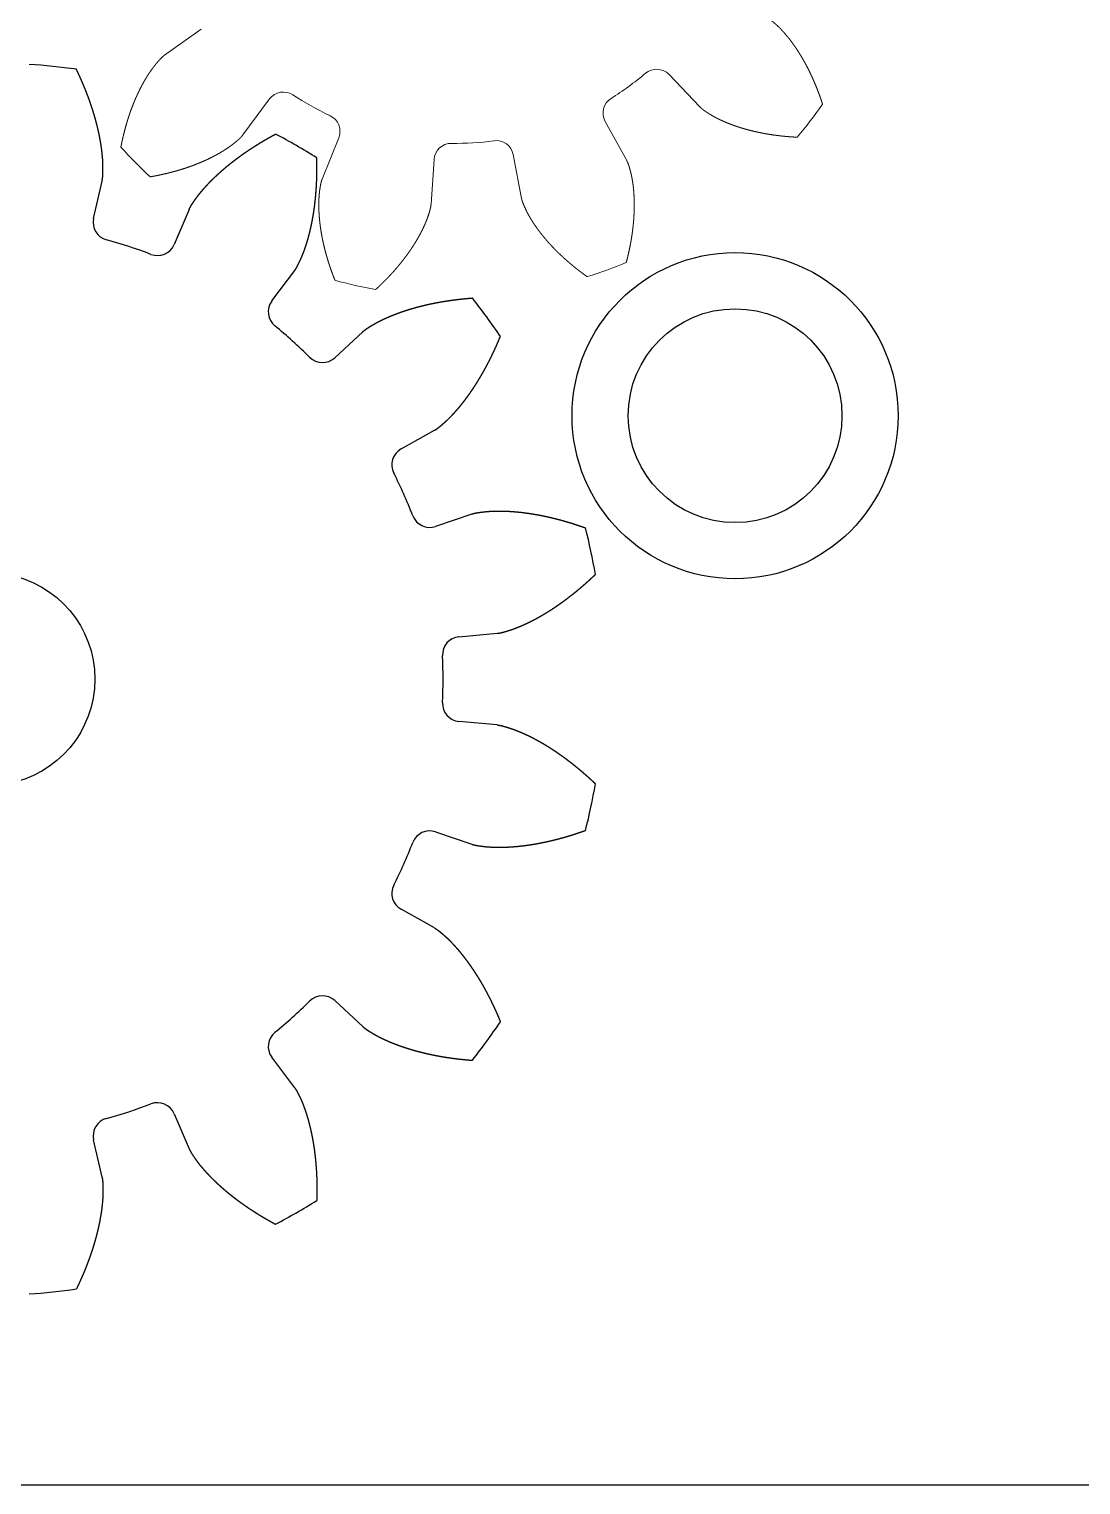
# Model space of a CAD drawing. Header units: inches. Extents: x 0 to 775, y -63 to 305.
# Drawn here: x 84.02 to 113.04, y 0 to 40.17 of the extents above; entities that cross this region are included whole.
import ezdxf

# ---------------------------------------------------------------- set-up
doc = ezdxf.new("R2010")
doc.units = ezdxf.units.IN
doc.header["$MEASUREMENT"] = 0

msp = doc.modelspace()

# ---------------------------------------------------------------- linework, layer by layer
at = {"color": 1, "lineweight": 0}
for p, q in [((88.765, 40.167), (87.757, 39.45)), ((101.678, 38.914), (102.531, 38.019)), ((89.916, 37.246), (90.653, 38.239)), ((100.51, 36.538), (99.914, 37.621)), ((92.562, 37.171), (92.102, 36.023)), ((95.109, 35.337), (95.193, 36.571)), ((97.376, 36.704), (97.609, 35.49))]:
    msp.add_line(p, q, dxfattribs=at)
at = {"color": 1}
for p, q in [((85.795, 34.944), (86.029, 35.974)), ((88.434, 35.192), (88.018, 34.222)), ((90.715, 32.665), (91.347, 33.51)), ((93.227, 31.818), (92.452, 31.101)), ((94.282, 28.582), (95.204, 29.097)), ((96.232, 26.787), (95.233, 26.446)), ((95.88, 23.4), (96.932, 23.496)), ((96.932, 20.967), (95.88, 21.063)), ((95.233, 18.017), (96.232, 17.677)), ((95.204, 15.367), (94.282, 15.882)), ((92.452, 13.363), (93.227, 12.645)), ((91.347, 10.953), (90.715, 11.799)), ((88.018, 10.242), (88.434, 9.271)), ((86.029, 8.489), (85.795, 9.519))]:
    msp.add_line(p, q, dxfattribs=at)
at = {"linetype": 'Continuous'}
msp.add_lwpolyline([(0, 0), (610, 0), (610, 305), (0, 305)], close=True, dxfattribs=at)
at = {"color": 1}
msp.add_lwpolyline([(83.393, 25.126, -0.842075), (83.393, 19.337)], format="xyb", close=True, dxfattribs=at)
for radius in [4.5, 2.95]:
    msp.add_circle((103.5, 29.5), radius, dxfattribs=at)
for centre, radius, start, end in [((82.893, 22.232), 17, 81.7877, 86.2123), ((82.893, 22.232), 17, 57.7877, 62.2123), ((86.283, 34.833), 0.5, 167.1897, 254.9466), ((82.893, 22.232), 12.549, 69.0534, 74.9466), ((87.558, 34.418), 0.5, 249.0534, 336.8103), ((91.115, 32.365), 0.5, 143.1897, 230.9466), ((82.893, 22.232), 17, 33.7877, 38.2123), ((82.893, 22.232), 12.549, 45.0534, 50.9466), ((92.112, 31.467), 0.5, 225.0534, 312.8103), ((94.526, 28.145), 0.5, 119.1897, 206.9466), ((82.893, 22.232), 12.549, 21.0534, 26.9466), ((95.071, 26.919), 0.5, 201.0534, 288.8103), ((82.893, 22.232), 17, 9.7877, 14.2123), ((95.925, 22.902), 0.5, 95.1897, 182.9466), ((82.893, 22.232), 12.549, 357.0534, 2.9466), ((95.925, 21.561), 0.5, 177.0534, 264.8103), ((82.893, 22.232), 17, 345.7877, 350.2123), ((82.893, 22.232), 12.549, 333.0534, 338.9466), ((95.071, 17.544), 0.5, 71.1897, 158.9466), ((94.526, 16.318), 0.5, 153.0534, 240.8103), ((82.893, 22.232), 12.549, 309.0534, 314.9466), ((92.112, 12.996), 0.5, 47.1897, 134.9466), ((91.115, 12.098), 0.5, 129.0534, 216.8103), ((82.893, 22.232), 17, 321.7877, 326.2123), ((82.893, 22.232), 12.549, 285.0534, 290.9466), ((87.558, 10.045), 0.5, 23.1897, 110.9466), ((86.283, 9.63), 0.5, 105.0534, 192.8103), ((82.893, 22.232), 17, 297.7877, 302.2123), ((82.893, 22.232), 17, 273.7877, 278.2123)]:
    msp.add_arc(centre, radius, start, end, dxfattribs=at)
at = {"color": 1, "lineweight": 0}
for centre, radius, start, end in [((101.334, 38.586), 0.475, 43.6073, 130.3833), ((95.764, 45.135), 8.122, 302.0766, 310.3833), ((91.035, 37.956), 0.475, 56.6221, 143.3981), ((95.764, 45.135), 8.122, 236.6221, 244.9287), ((100.33, 37.85), 0.475, 122.0766, 208.8526), ((92.121, 37.348), 0.475, 338.1527, 64.9287), ((95.764, 45.135), 12.35, 319.9247, 325.2625), ((95.667, 36.539), 0.475, 89.3494, 176.1254), ((95.764, 45.135), 8.122, 269.3494, 277.656), ((96.91, 36.615), 0.475, 10.88, 97.656), ((95.764, 45.135), 12.35, 221.7428, 227.0807), ((95.764, 45.135), 12.35, 287.1974, 292.5352), ((95.764, 45.135), 12.35, 254.4701, 259.808)]:
    msp.add_arc(centre, radius, start, end, dxfattribs=at)
for points in [[(104.405, 40.469), (104.411, 40.465), (104.424, 40.458), (104.444, 40.446), (104.469, 40.429), (104.499, 40.407), (104.528, 40.383), (104.557, 40.359), (104.586, 40.334), (104.614, 40.309), (104.643, 40.283), (104.671, 40.257), (104.699, 40.231), (104.726, 40.204), (104.753, 40.177), (104.78, 40.149), (104.806, 40.12), (104.832, 40.091), (104.858, 40.062), (104.884, 40.033), (104.909, 40.003), (104.935, 39.973), (104.96, 39.942), (104.984, 39.912), (105.009, 39.881), (105.033, 39.849), (105.057, 39.817), (105.08, 39.785), (105.104, 39.753), (105.127, 39.72), (105.15, 39.687), (105.173, 39.654), (105.195, 39.621), (105.218, 39.587), (105.24, 39.553), (105.262, 39.519), (105.283, 39.484), (105.304, 39.45), (105.326, 39.415), (105.347, 39.379), (105.367, 39.344), (105.388, 39.308), (105.408, 39.272), (105.428, 39.236), (105.448, 39.2), (105.467, 39.163), (105.487, 39.126), (105.506, 39.089), (105.525, 39.052), (105.544, 39.014), (105.562, 38.976), (105.58, 38.938), (105.598, 38.9), (105.616, 38.862), (105.634, 38.823), (105.651, 38.785), (105.668, 38.746), (105.685, 38.707), (105.702, 38.667), (105.718, 38.628), (105.735, 38.588), (105.751, 38.548), (105.767, 38.508), (105.782, 38.468), (105.798, 38.427), (105.813, 38.387), (105.828, 38.346), (105.843, 38.305), (105.857, 38.264), (105.872, 38.223), (105.886, 38.181), (105.897, 38.148), (105.905, 38.123), (105.91, 38.106), (105.913, 38.098)], [(87.757, 39.45), (87.751, 39.445), (87.739, 39.436), (87.721, 39.422), (87.699, 39.403), (87.672, 39.377), (87.645, 39.35), (87.62, 39.322), (87.594, 39.294), (87.569, 39.265), (87.544, 39.237), (87.519, 39.207), (87.494, 39.178), (87.47, 39.148), (87.447, 39.117), (87.424, 39.086), (87.401, 39.055), (87.379, 39.023), (87.357, 38.991), (87.335, 38.959), (87.313, 38.926), (87.292, 38.893), (87.271, 38.86), (87.25, 38.826), (87.23, 38.792), (87.209, 38.758), (87.19, 38.724), (87.17, 38.689), (87.151, 38.654), (87.132, 38.619), (87.113, 38.583), (87.094, 38.548), (87.076, 38.512), (87.058, 38.476), (87.04, 38.439), (87.023, 38.402), (87.006, 38.366), (86.989, 38.328), (86.972, 38.291), (86.955, 38.254), (86.939, 38.216), (86.923, 38.178), (86.907, 38.14), (86.892, 38.101), (86.877, 38.063), (86.862, 38.024), (86.847, 37.985), (86.833, 37.946), (86.818, 37.907), (86.804, 37.867), (86.791, 37.827), (86.777, 37.788), (86.764, 37.747), (86.751, 37.707), (86.738, 37.667), (86.726, 37.626), (86.713, 37.585), (86.701, 37.545), (86.689, 37.504), (86.678, 37.462), (86.667, 37.421), (86.655, 37.379), (86.645, 37.338), (86.634, 37.296), (86.624, 37.254), (86.614, 37.212), (86.604, 37.169), (86.594, 37.127), (86.585, 37.084), (86.575, 37.041), (86.566, 36.999), (86.56, 36.964), (86.554, 36.938), (86.551, 36.921), (86.549, 36.912)], [(102.531, 38.019), (102.536, 38.013), (102.547, 38.002), (102.563, 37.987), (102.586, 37.967), (102.615, 37.944), (102.646, 37.922), (102.677, 37.9), (102.709, 37.879), (102.74, 37.858), (102.772, 37.837), (102.805, 37.817), (102.837, 37.797), (102.871, 37.778), (102.904, 37.759), (102.938, 37.74), (102.973, 37.722), (103.007, 37.705), (103.042, 37.687), (103.077, 37.67), (103.113, 37.653), (103.148, 37.637), (103.184, 37.621), (103.22, 37.605), (103.257, 37.59), (103.293, 37.575), (103.33, 37.56), (103.368, 37.545), (103.405, 37.531), (103.442, 37.517), (103.48, 37.504), (103.518, 37.491), (103.556, 37.478), (103.595, 37.465), (103.633, 37.453), (103.672, 37.44), (103.711, 37.429), (103.75, 37.417), (103.79, 37.406), (103.829, 37.395), (103.869, 37.384), (103.909, 37.374), (103.949, 37.364), (103.989, 37.354), (104.029, 37.344), (104.07, 37.335), (104.11, 37.326), (104.151, 37.317), (104.192, 37.309), (104.233, 37.301), (104.274, 37.293), (104.316, 37.285), (104.357, 37.277), (104.399, 37.27), (104.441, 37.263), (104.483, 37.257), (104.525, 37.25), (104.567, 37.244), (104.609, 37.239), (104.652, 37.233), (104.694, 37.228), (104.737, 37.223), (104.78, 37.218), (104.823, 37.213), (104.866, 37.209), (104.909, 37.205), (104.952, 37.201), (104.996, 37.198), (105.039, 37.194), (105.083, 37.191), (105.127, 37.189), (105.162, 37.187), (105.188, 37.185), (105.206, 37.184), (105.214, 37.184)], [(89.916, 37.246), (89.911, 37.24), (89.902, 37.228), (89.888, 37.211), (89.868, 37.189), (89.841, 37.162), (89.814, 37.136), (89.785, 37.111), (89.757, 37.086), (89.728, 37.062), (89.698, 37.037), (89.669, 37.013), (89.639, 36.989), (89.608, 36.966), (89.577, 36.943), (89.546, 36.92), (89.514, 36.898), (89.482, 36.877), (89.449, 36.855), (89.416, 36.834), (89.383, 36.813), (89.35, 36.792), (89.316, 36.772), (89.282, 36.752), (89.248, 36.732), (89.213, 36.713), (89.178, 36.694), (89.143, 36.675), (89.108, 36.656), (89.072, 36.638), (89.037, 36.62), (89, 36.602), (88.964, 36.584), (88.928, 36.567), (88.891, 36.55), (88.854, 36.533), (88.817, 36.517), (88.779, 36.501), (88.741, 36.485), (88.704, 36.469), (88.666, 36.454), (88.627, 36.439), (88.589, 36.424), (88.55, 36.409), (88.511, 36.395), (88.472, 36.38), (88.433, 36.366), (88.393, 36.353), (88.354, 36.339), (88.314, 36.326), (88.274, 36.313), (88.234, 36.301), (88.194, 36.288), (88.153, 36.276), (88.112, 36.264), (88.072, 36.252), (88.031, 36.241), (87.989, 36.23), (87.948, 36.219), (87.907, 36.208), (87.865, 36.198), (87.823, 36.187), (87.781, 36.177), (87.739, 36.168), (87.697, 36.158), (87.655, 36.149), (87.612, 36.14), (87.57, 36.131), (87.527, 36.122), (87.484, 36.114), (87.441, 36.106), (87.406, 36.1), (87.38, 36.095), (87.363, 36.092), (87.354, 36.091)], [(100.51, 36.538), (100.514, 36.532), (100.521, 36.518), (100.531, 36.498), (100.543, 36.47), (100.556, 36.435), (100.568, 36.399), (100.579, 36.363), (100.59, 36.327), (100.6, 36.29), (100.61, 36.253), (100.62, 36.216), (100.629, 36.179), (100.638, 36.142), (100.646, 36.104), (100.653, 36.066), (100.66, 36.028), (100.666, 35.989), (100.672, 35.951), (100.678, 35.912), (100.683, 35.873), (100.688, 35.834), (100.693, 35.795), (100.697, 35.756), (100.701, 35.717), (100.704, 35.677), (100.707, 35.638), (100.709, 35.598), (100.712, 35.558), (100.713, 35.518), (100.715, 35.478), (100.716, 35.438), (100.717, 35.397), (100.718, 35.357), (100.718, 35.316), (100.718, 35.276), (100.717, 35.235), (100.716, 35.194), (100.715, 35.153), (100.714, 35.112), (100.712, 35.071), (100.71, 35.03), (100.707, 34.989), (100.705, 34.948), (100.702, 34.906), (100.698, 34.865), (100.695, 34.824), (100.691, 34.782), (100.687, 34.74), (100.682, 34.699), (100.677, 34.657), (100.672, 34.615), (100.667, 34.573), (100.661, 34.531), (100.655, 34.489), (100.648, 34.447), (100.642, 34.405), (100.635, 34.363), (100.628, 34.321), (100.62, 34.279), (100.612, 34.237), (100.604, 34.195), (100.596, 34.152), (100.587, 34.11), (100.579, 34.068), (100.569, 34.025), (100.56, 33.983), (100.55, 33.94), (100.54, 33.898), (100.53, 33.855), (100.519, 33.813), (100.511, 33.779), (100.504, 33.753), (100.5, 33.736), (100.497, 33.728)], [(92.102, 36.023), (92.099, 36.016), (92.094, 36.002), (92.087, 35.981), (92.078, 35.952), (92.069, 35.916), (92.062, 35.879), (92.055, 35.841), (92.049, 35.804), (92.043, 35.766), (92.038, 35.729), (92.032, 35.691), (92.028, 35.653), (92.024, 35.614), (92.021, 35.576), (92.018, 35.537), (92.016, 35.499), (92.014, 35.46), (92.013, 35.421), (92.012, 35.382), (92.011, 35.343), (92.011, 35.303), (92.012, 35.264), (92.012, 35.225), (92.013, 35.185), (92.015, 35.145), (92.017, 35.106), (92.019, 35.066), (92.022, 35.026), (92.025, 34.986), (92.028, 34.946), (92.032, 34.906), (92.036, 34.866), (92.04, 34.826), (92.045, 34.786), (92.05, 34.745), (92.056, 34.705), (92.061, 34.664), (92.068, 34.624), (92.074, 34.584), (92.081, 34.543), (92.088, 34.502), (92.095, 34.462), (92.103, 34.421), (92.111, 34.381), (92.119, 34.34), (92.128, 34.299), (92.137, 34.258), (92.146, 34.218), (92.156, 34.177), (92.166, 34.136), (92.176, 34.095), (92.187, 34.054), (92.197, 34.013), (92.209, 33.972), (92.22, 33.932), (92.232, 33.891), (92.244, 33.85), (92.256, 33.809), (92.268, 33.768), (92.281, 33.727), (92.294, 33.686), (92.308, 33.645), (92.322, 33.604), (92.336, 33.563), (92.35, 33.522), (92.364, 33.481), (92.379, 33.44), (92.394, 33.399), (92.41, 33.358), (92.425, 33.318), (92.438, 33.285), (92.448, 33.26), (92.454, 33.244), (92.458, 33.236)], [(97.609, 35.49), (97.611, 35.483), (97.614, 35.468), (97.619, 35.446), (97.628, 35.417), (97.64, 35.381), (97.654, 35.346), (97.668, 35.311), (97.684, 35.277), (97.699, 35.242), (97.715, 35.207), (97.731, 35.172), (97.747, 35.138), (97.765, 35.103), (97.783, 35.069), (97.802, 35.036), (97.821, 35.002), (97.84, 34.968), (97.86, 34.935), (97.881, 34.901), (97.901, 34.868), (97.922, 34.835), (97.944, 34.802), (97.966, 34.769), (97.988, 34.737), (98.011, 34.704), (98.034, 34.672), (98.057, 34.64), (98.081, 34.607), (98.105, 34.575), (98.13, 34.544), (98.154, 34.512), (98.18, 34.48), (98.205, 34.449), (98.231, 34.418), (98.257, 34.387), (98.283, 34.356), (98.31, 34.325), (98.337, 34.294), (98.364, 34.263), (98.392, 34.233), (98.42, 34.203), (98.448, 34.173), (98.476, 34.143), (98.505, 34.113), (98.534, 34.083), (98.564, 34.053), (98.593, 34.024), (98.623, 33.995), (98.653, 33.966), (98.684, 33.937), (98.714, 33.908), (98.745, 33.879), (98.776, 33.851), (98.808, 33.822), (98.84, 33.794), (98.871, 33.766), (98.904, 33.738), (98.936, 33.71), (98.969, 33.682), (99.002, 33.655), (99.035, 33.627), (99.068, 33.6), (99.102, 33.573), (99.136, 33.546), (99.17, 33.52), (99.205, 33.493), (99.239, 33.467), (99.274, 33.44), (99.309, 33.414), (99.344, 33.388), (99.373, 33.368), (99.394, 33.352), (99.409, 33.342), (99.416, 33.337)], [(95.109, 35.337), (95.109, 35.329), (95.107, 35.314), (95.105, 35.292), (95.1, 35.262), (95.092, 35.225), (95.082, 35.189), (95.072, 35.153), (95.062, 35.116), (95.051, 35.08), (95.039, 35.043), (95.027, 35.007), (95.015, 34.971), (95.002, 34.934), (94.988, 34.898), (94.974, 34.862), (94.959, 34.827), (94.944, 34.791), (94.928, 34.755), (94.912, 34.72), (94.895, 34.684), (94.878, 34.649), (94.861, 34.613), (94.843, 34.578), (94.825, 34.543), (94.807, 34.508), (94.788, 34.473), (94.768, 34.438), (94.749, 34.403), (94.728, 34.369), (94.708, 34.334), (94.687, 34.3), (94.666, 34.265), (94.645, 34.231), (94.623, 34.197), (94.601, 34.163), (94.579, 34.129), (94.556, 34.095), (94.533, 34.061), (94.509, 34.028), (94.486, 33.994), (94.462, 33.96), (94.437, 33.927), (94.413, 33.894), (94.388, 33.861), (94.363, 33.828), (94.337, 33.795), (94.312, 33.762), (94.285, 33.729), (94.259, 33.697), (94.232, 33.664), (94.206, 33.632), (94.178, 33.6), (94.151, 33.567), (94.123, 33.535), (94.095, 33.503), (94.067, 33.472), (94.038, 33.44), (94.009, 33.408), (93.98, 33.377), (93.951, 33.346), (93.921, 33.314), (93.891, 33.283), (93.861, 33.252), (93.831, 33.222), (93.8, 33.191), (93.769, 33.16), (93.738, 33.13), (93.707, 33.1), (93.675, 33.069), (93.643, 33.039), (93.618, 33.015), (93.598, 32.998), (93.585, 32.986), (93.579, 32.98)]]:
    msp.add_open_spline(points, degree=5, dxfattribs=at)
at = {"color": 1}
for points in [[(86.029, 35.974), (86.031, 35.982), (86.035, 35.999), (86.039, 36.024), (86.044, 36.058), (86.048, 36.101), (86.051, 36.144), (86.052, 36.187), (86.054, 36.23), (86.055, 36.273), (86.055, 36.317), (86.055, 36.36), (86.055, 36.404), (86.054, 36.447), (86.052, 36.491), (86.05, 36.535), (86.047, 36.579), (86.043, 36.623), (86.04, 36.667), (86.035, 36.711), (86.031, 36.755), (86.026, 36.799), (86.02, 36.843), (86.015, 36.887), (86.008, 36.931), (86.002, 36.975), (85.995, 37.02), (85.987, 37.064), (85.979, 37.108), (85.971, 37.153), (85.963, 37.197), (85.954, 37.241), (85.945, 37.286), (85.935, 37.33), (85.925, 37.374), (85.915, 37.419), (85.904, 37.463), (85.893, 37.508), (85.882, 37.552), (85.87, 37.597), (85.859, 37.641), (85.846, 37.686), (85.834, 37.73), (85.821, 37.774), (85.808, 37.819), (85.794, 37.863), (85.781, 37.908), (85.766, 37.952), (85.752, 37.997), (85.737, 38.041), (85.722, 38.085), (85.707, 38.13), (85.692, 38.174), (85.676, 38.219), (85.66, 38.263), (85.643, 38.307), (85.627, 38.352), (85.61, 38.396), (85.592, 38.44), (85.575, 38.484), (85.557, 38.529), (85.539, 38.573), (85.52, 38.617), (85.502, 38.661), (85.483, 38.705), (85.464, 38.749), (85.444, 38.794), (85.424, 38.838), (85.404, 38.882), (85.384, 38.926), (85.364, 38.97), (85.347, 39.005), (85.334, 39.031), (85.326, 39.049), (85.322, 39.057)], [(88.434, 35.192), (88.437, 35.2), (88.444, 35.216), (88.455, 35.239), (88.472, 35.27), (88.493, 35.306), (88.517, 35.343), (88.541, 35.378), (88.565, 35.414), (88.59, 35.45), (88.615, 35.485), (88.64, 35.52), (88.666, 35.555), (88.692, 35.59), (88.719, 35.624), (88.747, 35.658), (88.775, 35.692), (88.804, 35.726), (88.833, 35.759), (88.862, 35.792), (88.892, 35.825), (88.922, 35.858), (88.952, 35.89), (88.982, 35.923), (89.014, 35.955), (89.045, 35.987), (89.077, 36.018), (89.109, 36.05), (89.141, 36.081), (89.174, 36.112), (89.207, 36.143), (89.24, 36.174), (89.273, 36.204), (89.307, 36.234), (89.341, 36.264), (89.376, 36.294), (89.41, 36.324), (89.445, 36.354), (89.481, 36.383), (89.516, 36.412), (89.552, 36.441), (89.588, 36.47), (89.624, 36.498), (89.661, 36.527), (89.698, 36.555), (89.735, 36.583), (89.772, 36.611), (89.809, 36.639), (89.847, 36.666), (89.885, 36.693), (89.923, 36.721), (89.962, 36.747), (90, 36.774), (90.039, 36.801), (90.078, 36.827), (90.118, 36.853), (90.157, 36.879), (90.197, 36.905), (90.237, 36.931), (90.277, 36.956), (90.318, 36.982), (90.358, 37.007), (90.399, 37.032), (90.44, 37.057), (90.482, 37.081), (90.523, 37.106), (90.565, 37.13), (90.606, 37.154), (90.649, 37.178), (90.691, 37.201), (90.733, 37.225), (90.767, 37.243), (90.793, 37.257), (90.81, 37.267), (90.819, 37.271)], [(91.347, 33.51), (91.353, 33.517), (91.363, 33.531), (91.377, 33.552), (91.395, 33.581), (91.416, 33.619), (91.436, 33.657), (91.455, 33.696), (91.474, 33.735), (91.493, 33.774), (91.511, 33.813), (91.529, 33.853), (91.546, 33.893), (91.563, 33.933), (91.579, 33.974), (91.594, 34.015), (91.61, 34.056), (91.624, 34.097), (91.639, 34.139), (91.653, 34.181), (91.667, 34.223), (91.68, 34.265), (91.693, 34.308), (91.706, 34.35), (91.718, 34.393), (91.73, 34.436), (91.741, 34.48), (91.752, 34.523), (91.763, 34.567), (91.774, 34.611), (91.784, 34.655), (91.794, 34.699), (91.804, 34.743), (91.813, 34.788), (91.822, 34.832), (91.831, 34.877), (91.839, 34.922), (91.847, 34.967), (91.855, 35.012), (91.863, 35.057), (91.87, 35.103), (91.877, 35.148), (91.883, 35.194), (91.89, 35.24), (91.896, 35.286), (91.902, 35.332), (91.907, 35.378), (91.912, 35.424), (91.917, 35.471), (91.922, 35.517), (91.926, 35.564), (91.93, 35.611), (91.934, 35.658), (91.938, 35.705), (91.941, 35.752), (91.944, 35.799), (91.947, 35.846), (91.949, 35.894), (91.952, 35.941), (91.953, 35.989), (91.955, 36.036), (91.957, 36.084), (91.958, 36.132), (91.959, 36.18), (91.959, 36.228), (91.96, 36.276), (91.96, 36.324), (91.96, 36.372), (91.959, 36.421), (91.959, 36.469), (91.958, 36.518), (91.957, 36.557), (91.956, 36.586), (91.956, 36.605), (91.955, 36.615)], [(93.227, 31.818), (93.233, 31.824), (93.246, 31.836), (93.265, 31.852), (93.292, 31.873), (93.327, 31.898), (93.363, 31.922), (93.4, 31.945), (93.436, 31.968), (93.473, 31.99), (93.511, 32.012), (93.548, 32.034), (93.586, 32.056), (93.624, 32.077), (93.663, 32.097), (93.702, 32.117), (93.742, 32.136), (93.781, 32.155), (93.821, 32.174), (93.862, 32.192), (93.902, 32.21), (93.943, 32.228), (93.984, 32.245), (94.025, 32.262), (94.066, 32.279), (94.108, 32.295), (94.15, 32.311), (94.192, 32.327), (94.234, 32.342), (94.276, 32.358), (94.319, 32.372), (94.362, 32.387), (94.405, 32.401), (94.448, 32.415), (94.492, 32.429), (94.535, 32.442), (94.579, 32.455), (94.623, 32.468), (94.667, 32.48), (94.711, 32.492), (94.756, 32.504), (94.8, 32.516), (94.845, 32.527), (94.89, 32.538), (94.935, 32.549), (94.98, 32.56), (95.026, 32.57), (95.071, 32.58), (95.117, 32.59), (95.163, 32.599), (95.209, 32.609), (95.255, 32.618), (95.301, 32.626), (95.347, 32.635), (95.394, 32.643), (95.44, 32.651), (95.487, 32.659), (95.534, 32.666), (95.581, 32.673), (95.628, 32.68), (95.675, 32.687), (95.723, 32.693), (95.77, 32.699), (95.818, 32.705), (95.865, 32.711), (95.913, 32.716), (95.961, 32.722), (96.009, 32.727), (96.057, 32.731), (96.105, 32.736), (96.154, 32.74), (96.192, 32.743), (96.222, 32.745), (96.241, 32.747), (96.251, 32.747)], [(95.204, 29.097), (95.212, 29.101), (95.226, 29.109), (95.248, 29.123), (95.277, 29.142), (95.311, 29.168), (95.345, 29.195), (95.378, 29.222), (95.411, 29.25), (95.444, 29.278), (95.476, 29.307), (95.509, 29.336), (95.541, 29.365), (95.573, 29.395), (95.604, 29.426), (95.635, 29.457), (95.665, 29.488), (95.696, 29.52), (95.726, 29.552), (95.756, 29.585), (95.785, 29.618), (95.815, 29.651), (95.844, 29.685), (95.873, 29.718), (95.902, 29.753), (95.93, 29.787), (95.958, 29.822), (95.986, 29.857), (96.014, 29.893), (96.041, 29.928), (96.068, 29.964), (96.096, 30.001), (96.122, 30.037), (96.149, 30.074), (96.175, 30.111), (96.201, 30.148), (96.227, 30.186), (96.253, 30.224), (96.279, 30.262), (96.304, 30.3), (96.329, 30.339), (96.354, 30.378), (96.378, 30.417), (96.403, 30.456), (96.427, 30.496), (96.451, 30.535), (96.475, 30.575), (96.499, 30.616), (96.522, 30.656), (96.545, 30.697), (96.568, 30.737), (96.591, 30.779), (96.613, 30.82), (96.636, 30.861), (96.658, 30.903), (96.68, 30.945), (96.702, 30.987), (96.723, 31.029), (96.745, 31.072), (96.766, 31.114), (96.787, 31.157), (96.807, 31.2), (96.828, 31.243), (96.848, 31.287), (96.868, 31.33), (96.888, 31.374), (96.908, 31.418), (96.928, 31.462), (96.947, 31.507), (96.966, 31.551), (96.985, 31.596), (97, 31.632), (97.011, 31.659), (97.018, 31.677), (97.022, 31.686)], [(96.232, 26.787), (96.241, 26.789), (96.257, 26.795), (96.282, 26.802), (96.315, 26.81), (96.357, 26.819), (96.399, 26.826), (96.442, 26.832), (96.485, 26.838), (96.528, 26.843), (96.571, 26.848), (96.614, 26.853), (96.657, 26.857), (96.701, 26.861), (96.745, 26.864), (96.788, 26.866), (96.832, 26.867), (96.876, 26.869), (96.92, 26.869), (96.965, 26.87), (97.009, 26.87), (97.053, 26.87), (97.098, 26.869), (97.142, 26.868), (97.187, 26.866), (97.231, 26.864), (97.276, 26.862), (97.321, 26.859), (97.366, 26.856), (97.411, 26.852), (97.456, 26.848), (97.501, 26.844), (97.546, 26.84), (97.591, 26.835), (97.636, 26.83), (97.682, 26.824), (97.727, 26.818), (97.772, 26.812), (97.818, 26.805), (97.863, 26.798), (97.908, 26.791), (97.954, 26.784), (97.999, 26.776), (98.045, 26.768), (98.091, 26.759), (98.136, 26.751), (98.182, 26.742), (98.228, 26.732), (98.273, 26.723), (98.319, 26.713), (98.365, 26.702), (98.41, 26.692), (98.456, 26.681), (98.502, 26.67), (98.548, 26.658), (98.594, 26.647), (98.639, 26.635), (98.685, 26.623), (98.731, 26.61), (98.777, 26.597), (98.823, 26.584), (98.869, 26.571), (98.914, 26.557), (98.96, 26.543), (99.006, 26.529), (99.052, 26.514), (99.098, 26.5), (99.144, 26.485), (99.19, 26.469), (99.236, 26.454), (99.281, 26.438), (99.318, 26.425), (99.346, 26.415), (99.364, 26.409), (99.373, 26.405)], [(96.932, 23.496), (96.941, 23.497), (96.958, 23.498), (96.983, 23.502), (97.017, 23.508), (97.059, 23.517), (97.1, 23.528), (97.142, 23.54), (97.183, 23.552), (97.225, 23.564), (97.266, 23.577), (97.308, 23.59), (97.349, 23.604), (97.39, 23.619), (97.431, 23.634), (97.472, 23.65), (97.513, 23.666), (97.553, 23.683), (97.594, 23.7), (97.635, 23.718), (97.675, 23.736), (97.715, 23.754), (97.756, 23.773), (97.796, 23.792), (97.836, 23.812), (97.876, 23.832), (97.916, 23.852), (97.956, 23.873), (97.995, 23.894), (98.035, 23.915), (98.075, 23.937), (98.114, 23.959), (98.153, 23.982), (98.193, 24.005), (98.232, 24.028), (98.271, 24.051), (98.31, 24.075), (98.349, 24.099), (98.388, 24.124), (98.426, 24.148), (98.465, 24.173), (98.503, 24.199), (98.542, 24.224), (98.58, 24.25), (98.618, 24.277), (98.656, 24.303), (98.694, 24.33), (98.732, 24.357), (98.77, 24.384), (98.808, 24.412), (98.845, 24.44), (98.883, 24.468), (98.92, 24.497), (98.958, 24.526), (98.995, 24.555), (99.032, 24.584), (99.069, 24.614), (99.106, 24.643), (99.143, 24.674), (99.179, 24.704), (99.216, 24.735), (99.252, 24.765), (99.289, 24.797), (99.325, 24.828), (99.361, 24.86), (99.397, 24.892), (99.433, 24.924), (99.469, 24.956), (99.504, 24.989), (99.54, 25.022), (99.575, 25.055), (99.604, 25.081), (99.625, 25.101), (99.639, 25.115), (99.646, 25.122)], [(96.932, 20.967), (96.941, 20.967), (96.958, 20.965), (96.983, 20.961), (97.017, 20.955), (97.059, 20.946), (97.1, 20.935), (97.142, 20.923), (97.183, 20.911), (97.225, 20.899), (97.266, 20.886), (97.308, 20.873), (97.349, 20.859), (97.39, 20.844), (97.431, 20.829), (97.472, 20.813), (97.513, 20.797), (97.553, 20.78), (97.594, 20.763), (97.635, 20.746), (97.675, 20.728), (97.715, 20.709), (97.756, 20.69), (97.796, 20.671), (97.836, 20.652), (97.876, 20.632), (97.916, 20.611), (97.956, 20.591), (97.995, 20.569), (98.035, 20.548), (98.075, 20.526), (98.114, 20.504), (98.153, 20.482), (98.193, 20.459), (98.232, 20.436), (98.271, 20.412), (98.31, 20.388), (98.349, 20.364), (98.388, 20.34), (98.426, 20.315), (98.465, 20.29), (98.503, 20.265), (98.542, 20.239), (98.58, 20.213), (98.618, 20.187), (98.656, 20.16), (98.694, 20.133), (98.732, 20.106), (98.77, 20.079), (98.808, 20.051), (98.845, 20.023), (98.883, 19.995), (98.92, 19.966), (98.958, 19.938), (98.995, 19.909), (99.032, 19.879), (99.069, 19.85), (99.106, 19.82), (99.143, 19.79), (99.179, 19.759), (99.216, 19.729), (99.252, 19.698), (99.289, 19.667), (99.325, 19.635), (99.361, 19.604), (99.397, 19.572), (99.433, 19.54), (99.469, 19.507), (99.504, 19.475), (99.54, 19.442), (99.575, 19.409), (99.604, 19.382), (99.625, 19.362), (99.639, 19.348), (99.646, 19.342)], [(96.232, 17.677), (96.241, 17.674), (96.257, 17.669), (96.282, 17.661), (96.315, 17.653), (96.357, 17.645), (96.399, 17.638), (96.442, 17.631), (96.485, 17.626), (96.528, 17.62), (96.571, 17.615), (96.614, 17.61), (96.657, 17.606), (96.701, 17.603), (96.745, 17.6), (96.788, 17.598), (96.832, 17.596), (96.876, 17.595), (96.92, 17.594), (96.965, 17.593), (97.009, 17.593), (97.053, 17.594), (97.098, 17.594), (97.142, 17.596), (97.187, 17.597), (97.231, 17.599), (97.276, 17.602), (97.321, 17.604), (97.366, 17.608), (97.411, 17.611), (97.456, 17.615), (97.501, 17.619), (97.546, 17.624), (97.591, 17.628), (97.636, 17.634), (97.682, 17.639), (97.727, 17.645), (97.772, 17.651), (97.818, 17.658), (97.863, 17.665), (97.908, 17.672), (97.954, 17.679), (97.999, 17.687), (98.045, 17.695), (98.091, 17.704), (98.136, 17.713), (98.182, 17.722), (98.228, 17.731), (98.273, 17.741), (98.319, 17.751), (98.365, 17.761), (98.41, 17.771), (98.456, 17.782), (98.502, 17.793), (98.548, 17.805), (98.594, 17.816), (98.639, 17.828), (98.685, 17.841), (98.731, 17.853), (98.777, 17.866), (98.823, 17.879), (98.869, 17.893), (98.914, 17.906), (98.96, 17.92), (99.006, 17.934), (99.052, 17.949), (99.098, 17.964), (99.144, 17.979), (99.19, 17.994), (99.236, 18.01), (99.281, 18.025), (99.318, 18.038), (99.346, 18.048), (99.364, 18.055), (99.373, 18.058)], [(95.204, 15.367), (95.212, 15.362), (95.226, 15.354), (95.248, 15.34), (95.277, 15.321), (95.311, 15.296), (95.345, 15.269), (95.378, 15.241), (95.411, 15.213), (95.444, 15.185), (95.476, 15.156), (95.509, 15.128), (95.541, 15.098), (95.573, 15.068), (95.604, 15.038), (95.635, 15.006), (95.665, 14.975), (95.696, 14.943), (95.726, 14.911), (95.756, 14.878), (95.785, 14.845), (95.815, 14.812), (95.844, 14.779), (95.873, 14.745), (95.902, 14.711), (95.93, 14.676), (95.958, 14.641), (95.986, 14.606), (96.014, 14.571), (96.041, 14.535), (96.068, 14.499), (96.096, 14.463), (96.122, 14.426), (96.149, 14.389), (96.175, 14.352), (96.201, 14.315), (96.227, 14.277), (96.253, 14.239), (96.279, 14.201), (96.304, 14.163), (96.329, 14.124), (96.354, 14.085), (96.378, 14.046), (96.403, 14.007), (96.427, 13.968), (96.451, 13.928), (96.475, 13.888), (96.499, 13.848), (96.522, 13.807), (96.545, 13.767), (96.568, 13.726), (96.591, 13.685), (96.613, 13.643), (96.636, 13.602), (96.658, 13.56), (96.68, 13.518), (96.702, 13.476), (96.723, 13.434), (96.745, 13.392), (96.766, 13.349), (96.787, 13.306), (96.807, 13.263), (96.828, 13.22), (96.848, 13.176), (96.868, 13.133), (96.888, 13.089), (96.908, 13.045), (96.928, 13.001), (96.947, 12.957), (96.966, 12.912), (96.985, 12.868), (97, 12.832), (97.011, 12.805), (97.018, 12.787), (97.022, 12.778)], [(93.227, 12.645), (93.233, 12.639), (93.246, 12.628), (93.265, 12.611), (93.292, 12.59), (93.327, 12.565), (93.363, 12.541), (93.4, 12.518), (93.436, 12.496), (93.473, 12.473), (93.511, 12.451), (93.548, 12.429), (93.586, 12.408), (93.624, 12.387), (93.663, 12.366), (93.702, 12.347), (93.742, 12.327), (93.781, 12.308), (93.821, 12.29), (93.862, 12.271), (93.902, 12.253), (93.943, 12.235), (93.984, 12.218), (94.025, 12.201), (94.066, 12.184), (94.108, 12.168), (94.15, 12.152), (94.192, 12.136), (94.234, 12.121), (94.276, 12.106), (94.319, 12.091), (94.362, 12.076), (94.405, 12.062), (94.448, 12.048), (94.492, 12.035), (94.535, 12.021), (94.579, 12.008), (94.623, 11.996), (94.667, 11.983), (94.711, 11.971), (94.756, 11.959), (94.8, 11.947), (94.845, 11.936), (94.89, 11.925), (94.935, 11.914), (94.98, 11.903), (95.026, 11.893), (95.071, 11.883), (95.117, 11.873), (95.163, 11.864), (95.209, 11.855), (95.255, 11.846), (95.301, 11.837), (95.347, 11.829), (95.394, 11.82), (95.44, 11.812), (95.487, 11.805), (95.534, 11.797), (95.581, 11.79), (95.628, 11.783), (95.675, 11.776), (95.723, 11.77), (95.77, 11.764), (95.818, 11.758), (95.865, 11.752), (95.913, 11.747), (95.961, 11.742), (96.009, 11.737), (96.057, 11.732), (96.105, 11.728), (96.154, 11.723), (96.192, 11.72), (96.222, 11.718), (96.241, 11.717), (96.251, 11.716)], [(91.347, 10.953), (91.353, 10.946), (91.363, 10.932), (91.377, 10.911), (91.395, 10.882), (91.416, 10.844), (91.436, 10.806), (91.455, 10.768), (91.474, 10.729), (91.493, 10.69), (91.511, 10.65), (91.529, 10.611), (91.546, 10.571), (91.563, 10.53), (91.579, 10.49), (91.594, 10.449), (91.61, 10.407), (91.624, 10.366), (91.639, 10.324), (91.653, 10.282), (91.667, 10.24), (91.68, 10.198), (91.693, 10.156), (91.706, 10.113), (91.718, 10.07), (91.73, 10.027), (91.741, 9.984), (91.752, 9.94), (91.763, 9.896), (91.774, 9.853), (91.784, 9.809), (91.794, 9.764), (91.804, 9.72), (91.813, 9.676), (91.822, 9.631), (91.831, 9.586), (91.839, 9.541), (91.847, 9.496), (91.855, 9.451), (91.863, 9.406), (91.87, 9.36), (91.877, 9.315), (91.883, 9.269), (91.89, 9.223), (91.896, 9.177), (91.902, 9.131), (91.907, 9.085), (91.912, 9.039), (91.917, 8.992), (91.922, 8.946), (91.926, 8.899), (91.93, 8.852), (91.934, 8.805), (91.938, 8.759), (91.941, 8.711), (91.944, 8.664), (91.947, 8.617), (91.949, 8.57), (91.952, 8.522), (91.953, 8.475), (91.955, 8.427), (91.957, 8.379), (91.958, 8.331), (91.959, 8.283), (91.959, 8.235), (91.96, 8.187), (91.96, 8.139), (91.96, 8.091), (91.959, 8.042), (91.959, 7.994), (91.958, 7.946), (91.957, 7.907), (91.956, 7.877), (91.956, 7.858), (91.955, 7.848)], [(88.434, 9.271), (88.437, 9.263), (88.444, 9.247), (88.455, 9.224), (88.472, 9.194), (88.493, 9.157), (88.517, 9.121), (88.541, 9.085), (88.565, 9.049), (88.59, 9.013), (88.615, 8.978), (88.64, 8.943), (88.666, 8.908), (88.692, 8.873), (88.719, 8.839), (88.747, 8.805), (88.775, 8.771), (88.804, 8.738), (88.833, 8.704), (88.862, 8.671), (88.892, 8.638), (88.922, 8.605), (88.952, 8.573), (88.982, 8.541), (89.014, 8.509), (89.045, 8.477), (89.077, 8.445), (89.109, 8.414), (89.141, 8.382), (89.174, 8.351), (89.207, 8.32), (89.24, 8.29), (89.273, 8.259), (89.307, 8.229), (89.341, 8.199), (89.376, 8.169), (89.41, 8.139), (89.445, 8.11), (89.481, 8.08), (89.516, 8.051), (89.552, 8.022), (89.588, 7.993), (89.624, 7.965), (89.661, 7.936), (89.698, 7.908), (89.735, 7.88), (89.772, 7.852), (89.809, 7.825), (89.847, 7.797), (89.885, 7.77), (89.923, 7.743), (89.962, 7.716), (90, 7.689), (90.039, 7.662), (90.078, 7.636), (90.118, 7.61), (90.157, 7.584), (90.197, 7.558), (90.237, 7.532), (90.277, 7.507), (90.318, 7.481), (90.358, 7.456), (90.399, 7.431), (90.44, 7.407), (90.482, 7.382), (90.523, 7.358), (90.565, 7.333), (90.606, 7.309), (90.649, 7.286), (90.691, 7.262), (90.733, 7.238), (90.767, 7.22), (90.793, 7.206), (90.81, 7.197), (90.819, 7.192)], [(86.029, 8.489), (86.031, 8.481), (86.035, 8.464), (86.039, 8.439), (86.044, 8.405), (86.048, 8.362), (86.051, 8.319), (86.052, 8.276), (86.054, 8.233), (86.055, 8.19), (86.055, 8.146), (86.055, 8.103), (86.055, 8.059), (86.054, 8.016), (86.052, 7.972), (86.05, 7.928), (86.047, 7.885), (86.043, 7.841), (86.04, 7.797), (86.035, 7.753), (86.031, 7.709), (86.026, 7.665), (86.02, 7.62), (86.015, 7.576), (86.008, 7.532), (86.002, 7.488), (85.995, 7.444), (85.987, 7.399), (85.979, 7.355), (85.971, 7.311), (85.963, 7.266), (85.954, 7.222), (85.945, 7.178), (85.935, 7.133), (85.925, 7.089), (85.915, 7.044), (85.904, 7), (85.893, 6.956), (85.882, 6.911), (85.87, 6.867), (85.859, 6.822), (85.846, 6.778), (85.834, 6.733), (85.821, 6.689), (85.808, 6.644), (85.794, 6.6), (85.781, 6.555), (85.766, 6.511), (85.752, 6.467), (85.737, 6.422), (85.722, 6.378), (85.707, 6.333), (85.692, 6.289), (85.676, 6.245), (85.66, 6.2), (85.643, 6.156), (85.627, 6.112), (85.61, 6.067), (85.592, 6.023), (85.575, 5.979), (85.557, 5.935), (85.539, 5.89), (85.52, 5.846), (85.502, 5.802), (85.483, 5.758), (85.464, 5.714), (85.444, 5.67), (85.424, 5.626), (85.404, 5.582), (85.384, 5.538), (85.364, 5.494), (85.347, 5.459), (85.334, 5.432), (85.326, 5.415), (85.322, 5.406)]]:
    msp.add_open_spline(points, degree=5, dxfattribs=at)

doc.saveas('drawing.dxf')
